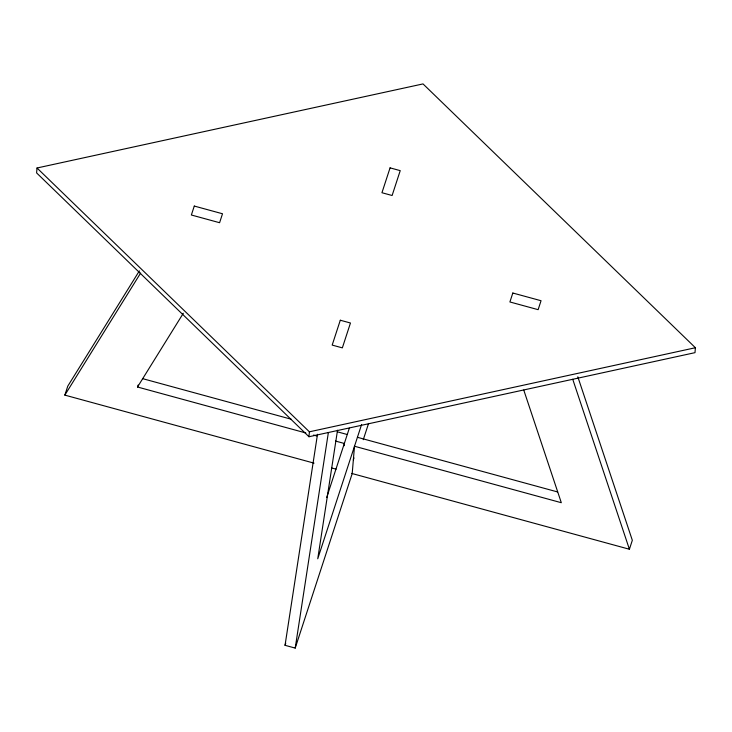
<?xml version="1.0" encoding="UTF-8"?>
<svg xmlns="http://www.w3.org/2000/svg" width="732" height="732" viewBox="0 0 732 732"><rect width="100%" height="100%" fill="white"/><g stroke="black" fill="none" stroke-linecap="round" stroke-linejoin="round"><path stroke-width="1.1" d="M37.012 167.994L36.6 172.908L308.977 436.739L694.988 352.659L695.4 347.737L423.023 83.915L37.012 167.994L309.389 431.816L308.977 436.739M344.15 445.742L344.342 443.473L335.54 441.067M523.755 390.046L561.316 502.71L354.498 446.245L352.202 473.567L295.206 648.085L285.041 645.313L317.505 434.268M295.206 648.085L328.366 432.53M337.525 430.206L317.743 558.781L361.626 424.432M314.046 463.146L64.846 395.115L67.765 386.167L139.364 270.877M305.83 432.96L137.515 387.008L138.165 385.014M326.692 497.504L349.338 428.156M285.041 645.313L285.745 643.144M353.355 459.906L354.004 457.921M363.273 439.685L368.58 423.425M351.534 473.384L629.401 549.247L632.329 540.298L577.822 376.806M64.846 395.115L140.645 273.045M137.515 387.008L183.32 313.25M309.389 431.816L695.4 347.737M142.639 378.654L291.153 419.198M337.361 431.816L347.261 434.515M357.426 437.297L557.647 491.959M313.534 435.064L316.837 435.961M331.688 467.968L336.098 469.166M572.735 379.268L629.401 549.247M194.282 206.058L191.363 215.007L219.591 222.711L222.51 213.762L194.282 206.058M340.298 320.232L332.182 345.092L342.347 347.865L350.463 323.004L340.298 320.232M390.065 167.866L381.948 192.726L392.114 195.499L400.23 170.638L390.065 167.866M512.821 293.02L509.902 301.968L538.13 309.673L541.049 300.724L512.821 293.02"/></g></svg>
